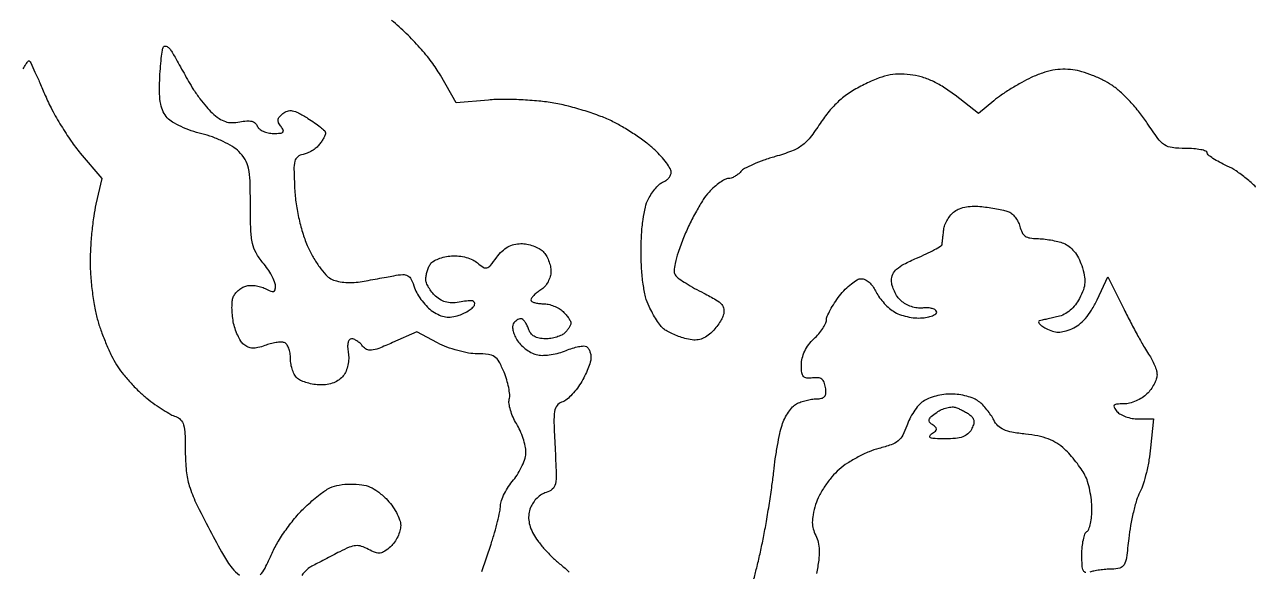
# Model space of a CAD drawing. Extents: x 0 to 102, y 0 to 135.
# Drawn here: x 51.09 to 71.76, y 93.36 to 102.6 of the extents above; entities that cross this region are included whole.
import ezdxf

# ---------------------------------------------------------------- set-up
doc = ezdxf.new("R2010")
doc.units = 0
doc.header["$MEASUREMENT"] = 0

msp = doc.modelspace()

# ---------------------------------------------------------------- linework, layer by layer
for points in [[(71.889662, 99.853006, 0.021827), (71.724432, 99.998744, 0.022092), (71.55291, 100.125116, 0.041817), (71.402935, 100.208459, -0.016439), (71.273085, 100.272229, -0.023961), (71.163562, 100.337478, -0.02122), (71.081381, 100.397101, -0.229066), (71.064, 100.433049, 0.324699), (71.043682, 100.461038, 0.03041), (70.956355, 100.483723, 0.029918), (70.838015, 100.49962, 0.018431), (70.697548, 100.5048, -0.030602), (70.474096, 100.518489, -0.116597), (70.343986, 100.56665, -0.088927), (70.231018, 100.674894, -0.013603), (70.053823, 100.932704, 0.025541), (69.924042, 101.112197, 0.01876), (69.763081, 101.297725, 0.019052), (69.597057, 101.462153, 0.039486), (69.453425, 101.574443, 0.031147), (69.305492, 101.659602, 0.021105), (69.127694, 101.738544, 0.021308), (68.948752, 101.800445, 0.039295), (68.798305, 101.832807, 0.038319), (68.62543, 101.842625, 0.040874), (68.456854, 101.825444, 0.038001), (68.283073, 101.779355, 0.026142), (68.094306, 101.702317, 0.016743), (67.932823, 101.619631, 0.011438), (67.754914, 101.515489, 0.011539), (67.587837, 101.407087, 0.022747), (67.461321, 101.312081), (67.200342, 101.096864), (66.80706, 101.403267, 0.024181), (66.609585, 101.54232, 0.034015), (66.420276, 101.645041, 0.037392), (66.234353, 101.713837, 0.041877), (66.047149, 101.750995, 0.034939), (65.845126, 101.759564, 0.048455), (65.665392, 101.737109, 0.042337), (65.476077, 101.677353, 0.019665), (65.24162, 101.569911, 0.028923), (65.023786, 101.443197, 0.037293), (64.840857, 101.30145, 0.037003), (64.679929, 101.13316, 0.027799), (64.528209, 100.926589, -0.021476), (64.358231, 100.68892, -0.068238), (64.21839, 100.55312, -0.068079), (64.046977, 100.459805, -0.021307), (63.768693, 100.367594, 0.015473), (63.575938, 100.30621, 0.018246), (63.397838, 100.235954, 0.017364), (63.253145, 100.166603, 0.099425), (63.187284, 100.113357, -0.05082), (63.142041, 100.06891, -0.042214), (63.085972, 100.031321, -0.043988), (63.028085, 100.005589, -0.082782), (62.977765, 99.9972, 0.125257), (62.920483, 99.982621, 0.028888), (62.835194, 99.929601, 0.028084), (62.741259, 99.855164, 0.024222), (62.651264, 99.767076, 0.04443), (62.554518, 99.642128, 0.015318), (62.437062, 99.44593, 0.015083), (62.320133, 99.220579, 0.016922), (62.22171, 98.996966, 0.012259), (62.128874, 98.747508, 0.032207), (62.07846, 98.563463, 0.044959), (62.063426, 98.431122, 0.180932), (62.089706, 98.355566, 0.067974), (62.144973, 98.304865, 0.011944), (62.262994, 98.227085, 0.012755), (62.406883, 98.142137, 0.011154), (62.561431, 98.060595, -0.014613), (62.768486, 97.949513, -0.080527), (62.866438, 97.869922, -0.155146), (62.902327, 97.789536, -0.105237), (62.89248, 97.688992, -0.052056), (62.858255, 97.610537, -0.027904), (62.801065, 97.52154, -0.027467), (62.731911, 97.43635, -0.038355), (62.660636, 97.368968, -0.05003), (62.564031, 97.305581, -0.078076), (62.469919, 97.273884, -0.073261), (62.366313, 97.271525, -0.038972), (62.240351, 97.297241, -0.019816), (62.138437, 97.330893, -0.017336), (62.034776, 97.373894, -0.01768), (61.943819, 97.419327, -0.048569), (61.884494, 97.459537, -0.057998), (61.83288, 97.513603, -0.016899), (61.766599, 97.607923, -0.016738), (61.698604, 97.72001, -0.017186), (61.638893, 97.835427, -0.050361), (61.581137, 97.997449, -0.02453), (61.53903, 98.213197, -0.02131), (61.512816, 98.471656, -0.014617), (61.5042, 98.766337, -0.014315), (61.51238, 99.051972, -0.020372), (61.537219, 99.304634, -0.023007), (61.575984, 99.51208, -0.061704), (61.627971, 99.652749, -0.030766), (61.684923, 99.748026, -0.029996), (61.75358, 99.836445, -0.031412), (61.823283, 99.90648, -0.089881), (61.881771, 99.941993, 0.069652), (61.931482, 99.969505, 0.063196), (61.973604, 100.010414, 0.06678), (62.002118, 100.057938, 0.102117), (62.0118, 100.104849, 0.135167), (61.995431, 100.164294, 0.023991), (61.931033, 100.26144, 0.02442), (61.842117, 100.370904, 0.019867), (61.73685, 100.479301, 0.027978), (61.600775, 100.594937, 0.013696), (61.415643, 100.727396, 0.013541), (61.215143, 100.854944, 0.019115), (61.02948, 100.956678, 0.025941), (60.823456, 101.04651, 0.013494), (60.558327, 101.138011, 0.013382), (60.280375, 101.217508, 0.019851), (60.032782, 101.270827, 0.019368), (59.777227, 101.305195, 0.011919), (59.474383, 101.326767, 0.011947), (59.173413, 101.333807, 0.020872), (58.92424, 101.323274), (58.379977, 101.277456), (58.113447, 101.743303, 0.03179), (57.966298, 101.966319, 0.020107), (57.768588, 102.207335, 0.01913), (57.537872, 102.447434, 0.019342), (57.290298, 102.668275, 0.007984)], [(58.815162, 93.3561), (58.969685, 93.8214, 0.009634), (59.029248, 94.013025, 0.010067), (59.08046, 94.204027, 0.009793), (59.1181, 94.370593, 0.043084), (59.129804, 94.470559, -0.078649), (59.146493, 94.558568, -0.029591), (59.195884, 94.674245, -0.028429), (59.265542, 94.79603, -0.030787), (59.3469, 94.905772, 0.037445), (59.427849, 95.018052, 0.031696), (59.496272, 95.147443, 0.032906), (59.54349, 95.273935, 0.072999), (59.5584, 95.375518, 0.054734), (59.547162, 95.477866, 0.025439), (59.511527, 95.606834, 0.024838), (59.459924, 95.73983, 0.031659), (59.398832, 95.8563, -0.032682), (59.340656, 95.96776, -0.032892), (59.297644, 96.085616, -0.034781), (59.274251, 96.19292, -0.100559), (59.278437, 96.268491, 0.086334), (59.28499, 96.34675, 0.026216), (59.268184, 96.465044, 0.025395), (59.235046, 96.59797, 0.025175), (59.188523, 96.727247, 0.026369), (59.104261, 96.90235, 0.117778), (59.028327, 96.986232, 0.121844), (58.924057, 97.025257, 0.029099), (58.737867, 97.035965, -0.044358), (58.589633, 97.049032, -0.023014), (58.408259, 97.090088, -0.022692), (58.224464, 97.149774, -0.031935), (58.067358, 97.220542), (57.718416, 97.405354), (57.305958, 97.224592, -0.010005), (57.072713, 97.127887, -0.064995), (56.949593, 97.097337, -0.141504), (56.867975, 97.111157, -0.118066), (56.799573, 97.166915, 0.043596), (56.756662, 97.214008, 0.04142), (56.705535, 97.253844, 0.044279), (56.654201, 97.281264, 0.100866), (56.611338, 97.29, 0.232926), (56.576425, 97.272803, 0.108177), (56.554359, 97.225917, 0.067586), (56.547738, 97.152074, 0.032454), (56.558242, 97.05735, -0.051902), (56.565692, 96.953507, -0.04478), (56.552421, 96.844909, -0.04611), (56.520882, 96.744117, -0.066847), (56.473888, 96.663708, -0.073829), (56.403835, 96.596993, -0.059178), (56.312101, 96.547426, -0.054805), (56.20417, 96.517825, -0.046684), (56.086296, 96.510167, -0.032585), (55.977098, 96.520415, -0.02897), (55.865686, 96.544936, -0.030112), (55.767955, 96.578933, -0.074575), (55.703235, 96.618067, -0.090597), (55.656803, 96.673488, -0.042955), (55.617754, 96.75845, -0.04069), (55.591145, 96.857036, -0.045604), (55.5822, 96.954909, 0.041196), (55.574523, 97.047926, 0.050472), (55.551645, 97.132045, 0.058718), (55.518106, 97.195888, 0.163442), (55.478183, 97.225972, 0.09181), (55.423013, 97.233671, 0.027215), (55.337864, 97.225224, 0.026309), (55.241335, 97.205062, 0.025609), (55.146565, 97.174735, -0.032769), (55.033273, 97.140258, -0.070128), (54.942416, 97.132071, -0.086146), (54.86521, 97.1495, -0.074847), (54.794132, 97.192427, -0.08079), (54.742474, 97.251702, -0.030896), (54.690444, 97.348353, -0.029612), (54.645872, 97.462302, -0.032062), (54.616447, 97.577757, -0.023473), (54.60003, 97.695526, -0.022276), (54.594341, 97.816395, -0.022868), (54.598981, 97.923606, -0.06947), (54.615413, 97.994523, -0.07482), (54.646812, 98.049905, -0.045741), (54.698477, 98.10464, -0.044773), (54.761062, 98.150593, -0.0592), (54.82542, 98.179766, -0.068781), (54.898535, 98.192316, -0.039815), (54.987782, 98.188123, -0.038984), (55.078385, 98.169335, -0.052298), (55.156004, 98.13771, 0.021775), (55.248101, 98.093466, 0.168582), (55.295041, 98.090161, 0.276647), (55.320689, 98.116756, 0.056931), (55.3284, 98.184261, 0.09761), (55.314604, 98.254257, 0.026889), (55.266272, 98.356133, 0.026088), (55.19785, 98.468007, 0.024614), (55.1169, 98.574428, -0.046891), (55.001717, 98.740716, -0.074368), (54.940214, 98.902339, -0.045499), (54.912333, 99.125631, -0.008321), (54.9054, 99.542236, 0.00775), (54.898995, 99.955425, 0.045043), (54.872717, 100.171501, 0.080948), (54.815332, 100.318323, 0.062899), (54.71006, 100.454031, 0.060515), (54.605015, 100.53632, 0.024743), (54.445153, 100.622444, 0.024043), (54.262339, 100.699006, 0.028278), (54.082554, 100.753045, -0.025003), (53.906228, 100.804789, -0.024121), (53.73377, 100.874407, -0.024862), (53.588194, 100.950495, -0.076122), (53.502075, 101.020604, -0.075204), (53.432836, 101.125042, -0.059508), (53.390623, 101.253963, -0.042976), (53.371427, 101.425161, -0.016551), (53.373183, 101.664516, -0.008428), (53.384045, 101.853904, -0.011154), (53.40068, 102.025834, -0.008677), (53.420145, 102.167953, -0.100361), (53.439519, 102.220455, -0.253716), (53.465373, 102.235267, -0.146382), (53.500893, 102.225537, -0.081695), (53.542338, 102.189106, -0.039943), (53.582568, 102.131155, -0.002649), (53.63167, 102.04573, -0.000842), (53.703958, 101.917912, -0.00084), (53.784042, 101.775191, -0.000935), (53.860817, 101.637222, 0.0202), (53.946311, 101.496617, 0.01432), (54.052908, 101.345825, 0.014487), (54.163188, 101.207471, 0.029498), (54.259006, 101.106843, 0.035282), (54.37692, 101.011418, 0.073897), (54.482281, 100.958913, 0.08018), (54.592617, 100.941699, 0.048073), (54.724886, 100.955147, -0.030522), (54.842186, 100.971243, -0.079468), (54.926843, 100.964179, -0.117223), (54.985055, 100.934224, -0.12458), (55.021992, 100.881855, 0.13296), (55.056471, 100.834643, 0.062563), (55.121347, 100.794806, 0.055485), (55.204418, 100.76775, 0.051047), (55.293804, 100.7586, 0.017342), (55.409833, 100.762626, 0.167418), (55.45458, 100.781603, 0.33839), (55.46091, 100.815367, 0.056426), (55.422316, 100.874275, -0.058544), (55.382469, 100.935659, -0.149197), (55.373967, 100.987483, -0.138913), (55.395744, 101.037634, -0.048124), (55.451868, 101.094152, -0.096913), (55.529933, 101.136748, -0.123973), (55.611415, 101.14161, -0.074176), (55.715633, 101.105309, -0.017581), (55.875911, 101.013876, -0.01391), (55.990264, 100.938728, -0.020027), (56.086719, 100.865515, -0.016307), (56.160124, 100.800884, -0.206947), (56.1744, 100.76787, -0.100851), (56.16782, 100.735578, -0.022411), (56.143336, 100.684483, -0.022408), (56.10913, 100.626962, -0.019968), (56.06865, 100.570406, -0.055598), (56.015806, 100.516153, -0.03613), (55.944262, 100.465588, -0.036139), (55.866218, 100.425869, -0.055803), (55.7937, 100.404463, 0.123694), (55.704157, 100.364294, 0.16749), (55.656581, 100.290245, 0.065204), (55.641016, 100.147948, 0.007538), (55.652712, 99.826276, 0.022638), (55.677599, 99.569692, 0.020567), (55.726062, 99.30796, 0.021087), (55.793985, 99.059038, 0.028503), (55.877358, 98.84121, 0.024637), (55.966484, 98.666533, 0.025222), (56.071725, 98.502881, 0.025993), (56.177167, 98.370853, 0.088612), (56.263191, 98.302957, 0.06367), (56.359699, 98.266164, 0.03446), (56.485194, 98.244859, 0.032636), (56.622994, 98.240168, 0.034509), (56.757646, 98.253707, 0.001262), (56.893647, 98.277295, 0.000821), (57.050609, 98.305191, 0.000826), (57.203663, 98.332914, 0.001574), (57.326592, 98.35579, -0.030367), (57.478566, 98.375105, -0.149355), (57.561755, 98.355556, -0.148291), (57.620138, 98.292763, -0.029799), (57.679558, 98.150244, 0.048116), (57.729368, 98.042088, 0.031738), (57.805731, 97.928333, 0.031896), (57.895017, 97.82621, 0.052187), (57.984004, 97.753611, 0.03938), (58.099014, 97.690584, 0.069854), (58.202614, 97.660443, 0.072014), (58.308313, 97.660458, 0.044487), (58.429452, 97.689184, 0.031758), (58.519952, 97.725882, 0.035395), (58.601704, 97.772636, 0.037998), (58.664513, 97.822011, 0.1274), (58.692761, 97.865582, 0.219289), (58.68837, 97.905339, 0.209658), (58.655138, 97.92885, 0.080792), (58.582591, 97.931838, 0.019334), (58.463102, 97.91271, -0.038986), (58.331908, 97.896963, -0.066786), (58.222328, 97.907055, -0.072519), (58.125574, 97.944582, -0.055251), (58.033304, 98.011178, -0.040114), (57.969535, 98.07894, -0.037509), (57.915809, 98.157492, -0.039755), (57.878943, 98.23471, -0.094167), (57.867695, 98.297162, -0.044262), (57.873629, 98.357471, -0.026607), (57.890717, 98.427381, -0.026516), (57.915318, 98.495632, -0.041379), (57.944248, 98.550972, -0.118558), (57.992718, 98.598008, -0.041724), (58.080529, 98.64053, -0.038593), (58.188657, 98.672846, -0.036505), (58.302503, 98.688924, -0.042379), (58.425878, 98.686779, -0.040047), (58.549556, 98.663999, -0.042347), (58.659522, 98.624252, -0.072507), (58.741167, 98.571198, 0.037241), (58.837485, 98.498498, 0.217383), (58.898778, 98.48961, 0.149824), (58.959468, 98.529505, 0.015566), (59.065473, 98.665895, -0.043269), (59.155313, 98.769148, -0.063474), (59.25164, 98.84109, -0.068245), (59.35731, 98.883103, -0.060611), (59.474813, 98.8974, -0.047906), (59.576726, 98.887613, -0.037606), (59.68386, 98.858348, -0.038753), (59.780155, 98.815426, -0.072283), (59.848457, 98.764457, -0.063562), (59.899384, 98.698627, -0.039129), (59.942348, 98.610424, -0.038706), (59.971652, 98.514908, -0.055133), (59.9814, 98.426774, -0.071909), (59.968915, 98.34041, -0.053031), (59.931856, 98.251044, -0.053307), (59.877135, 98.172008, -0.075256), (59.8122, 98.116367, 0.025323), (59.747422, 98.0712, 0.03201), (59.692702, 98.022866, 0.033519), (59.653599, 97.977945, 0.163755), (59.643, 97.94645, 0.264561), (59.657067, 97.921725, 0.058359), (59.703353, 97.901073, 0.046182), (59.769742, 97.886869, 0.02963), (59.848457, 97.8822, -0.054969), (59.936866, 97.872451, -0.038689), (60.032613, 97.843148, -0.039129), (60.120977, 97.800185, -0.063743), (60.186857, 97.749257, -0.021273), (60.23775, 97.693839, -0.025239), (60.280748, 97.63726, -0.025296), (60.311647, 97.586728, -0.125203), (60.3198, 97.554677, -0.108585), (60.313102, 97.524198, -0.030998), (60.289978, 97.481324, -0.029641), (60.257135, 97.434914, -0.027574), (60.21828, 97.39152, -0.085649), (60.163027, 97.35253, -0.036885), (60.078673, 97.319821, -0.035109), (59.981537, 97.29749, -0.038967), (59.885581, 97.29, -0.048538), (59.77975, 97.300298, -0.085695), (59.697977, 97.331543, -0.098647), (59.639021, 97.38458, -0.083746), (59.6007, 97.4592, 0.037198), (59.574706, 97.523961, 0.047565), (59.541063, 97.578698, 0.055496), (59.505238, 97.616614, 0.177548), (59.473092, 97.6284, 0.098513), (59.440809, 97.621977, 0.052401), (59.404861, 97.602456, 0.049281), (59.370962, 97.573864, 0.05457), (59.344601, 97.54008, 0.153751), (59.33253, 97.492502, 0.049704), (59.343954, 97.419855, 0.044128), (59.373695, 97.336704, 0.037103), (59.41905, 97.254828, 0.055523), (59.483827, 97.176498, 0.039563), (59.571725, 97.10398, 0.040079), (59.667946, 97.047524, 0.065495), (59.757598, 97.017846, 0.05763), (59.857111, 97.010493, 0.02763), (59.984787, 97.022869, 0.026956), (60.118182, 97.050712, 0.034602), (60.236796, 97.091188, -0.022973), (60.34561, 97.131166, -0.029007), (60.449545, 97.157501, -0.029532), (60.536463, 97.168962, -0.157697), (60.58234, 97.157698, -0.109278), (60.611406, 97.129442, -0.050869), (60.635823, 97.082563, -0.047002), (60.652383, 97.025957, -0.048257), (60.657884, 96.967757, -0.075361), (60.646553, 96.894105, -0.020684), (60.606803, 96.783304, -0.020414), (60.550727, 96.659939, -0.020012), (60.484435, 96.540719, -0.029151), (60.40716, 96.429156, -0.030165), (60.31825, 96.328674, -0.031641), (60.231034, 96.251739, -0.101297), (60.161823, 96.217648, 0.175697), (60.084413, 96.164276, 0.118758), (60.043956, 96.063838, 0.044253), (60.032909, 95.8738, 0.005513), (60.050047, 95.460203, -0.004686), (60.069444, 95.010079, -0.056399), (60.05577, 94.837327, -0.166114), (60.004472, 94.747917, -0.116753), (59.901185, 94.693059, 0.078163), (59.82405, 94.65937, 0.049174), (59.746562, 94.598475, 0.048109), (59.680362, 94.521506, 0.062796), (59.636796, 94.439581, 0.05485), (59.608808, 94.331654, 0.06323), (59.606911, 94.225398, 0.057314), (59.632203, 94.11384, 0.034964), (59.685776, 93.989679, 0.044899), (59.757632, 93.876828, 0.01862), (59.873392, 93.737695, 0.018244), (60.009298, 93.596885, 0.022425), (60.146404, 93.4762, -0.029753), (60.28875, 93.347152, -0.035403)], [(51.069623, 101.84917, -0.02867), (51.11392, 101.92809, -0.032219), (51.152149, 101.98017, -0.44016), (51.17311, 101.98109, -0.086749), (51.194817, 101.950186, -0.00221), (51.266892, 101.79502, -0.00465), (51.349244, 101.61117, -0.003149), (51.439813, 101.400215, 0.022762), (51.553917, 101.160802, 0.014048), (51.708491, 100.889803, 0.014081), (51.876686, 100.630042, 0.024446), (52.032498, 100.425784), (52.395907, 99.994804), (52.297053, 99.566548, 0.021157), (52.259095, 99.363201, 0.010423), (52.227238, 99.102067, 0.010323), (52.205386, 98.829163, 0.014816), (52.1982, 98.586716, 0.019017), (52.207446, 98.343715, 0.013027), (52.235586, 98.069085, 0.013148), (52.276617, 97.805563, 0.025818), (52.325473, 97.599121, 0.017343), (52.388044, 97.409473, 0.01207), (52.471165, 97.199853, 0.012192), (52.560793, 97.002361, 0.024527), (52.642723, 96.852196, 0.030463), (52.738776, 96.714592, 0.016528), (52.872267, 96.557184, 0.016411), (53.019188, 96.405437, 0.02489), (53.157374, 96.28449, 0.012975), (53.293545, 96.182416, 0.013161), (53.434197, 96.088042, 0.013044), (53.560666, 96.012478, 0.051334), (53.643824, 95.976344, -0.128899), (53.727111, 95.923695, -0.121548), (53.776109, 95.835848, -0.057073), (53.799828, 95.681885, -0.009708), (53.8056, 95.384621, 0.025085), (53.822049, 95.056971, 0.050519), (53.873718, 94.803734, 0.037151), (53.985676, 94.520546, 0.008372), (54.219246, 94.057872, 0.007273), (54.44851, 93.636999, 0.037096), (54.596142, 93.415308, 0.072243), (54.720185, 93.296247, 0.125629)], [(63.409905, 93.237173, 0.005559), (63.463218, 93.445298, 0.005774), (63.519479, 93.687658, 0.005516), (63.571034, 93.934966, 0.006009), (63.620642, 94.203803, 0.00405), (63.671079, 94.511732, 0.00408), (63.71503, 94.810428, 0.008085), (63.744114, 95.0481, -0.009678), (63.771062, 95.262646, -0.008274), (63.807554, 95.48755, -0.00836), (63.847537, 95.690919, -0.023422), (63.884532, 95.831299, -0.038223), (63.92925, 95.942959, -0.034493), (63.991785, 96.050602, -0.036213), (64.061678, 96.139251, -0.085045), (64.128014, 96.190849, -0.038556), (64.201184, 96.223029, -0.02337), (64.291863, 96.25014, -0.023344), (64.384942, 96.268728, -0.037625), (64.465522, 96.2748, 0.054659), (64.552709, 96.28436, 0.169955), (64.602231, 96.315071, 0.159626), (64.623601, 96.371433, 0.046762), (64.619134, 96.46515, 0.054676), (64.596122, 96.55515, 0.14226), (64.556457, 96.608181, 0.142311), (64.494567, 96.631707, 0.054729), (64.40175, 96.629032, -0.051962), (64.301572, 96.625592, -0.198364), (64.246734, 96.652839, -0.152816), (64.218671, 96.716581, -0.027867), (64.2114, 96.846935, -0.061971), (64.22568, 96.961709, -0.04949), (64.268052, 97.079071, -0.047291), (64.335179, 97.191086, -0.045586), (64.4229, 97.29, 0.026987), (64.50385, 97.37472, 0.029904), (64.572272, 97.464931, 0.031258), (64.620585, 97.548032, 0.116553), (64.6344, 97.606492, -0.104409), (64.647747, 97.669714, -0.020267), (64.699478, 97.775008, -0.020742), (64.77113, 97.894904, -0.017866), (64.855941, 98.014745, -0.029092), (64.95145, 98.125915, -0.033394), (65.055168, 98.219879, -0.035515), (65.152312, 98.286101, -0.132602), (65.223062, 98.3052, -0.118867), (65.285701, 98.290095, -0.059749), (65.353586, 98.244386, -0.0543), (65.416075, 98.177355, -0.053632), (65.462968, 98.098174, 0.046862), (65.514209, 98.008924, 0.027034), (65.591087, 97.911666, 0.026821), (65.679592, 97.821586, 0.040159), (65.76666, 97.753968, 0.055151), (65.868516, 97.702248, 0.034646), (65.9966, 97.663971, 0.034087), (66.132165, 97.643068, 0.045155), (66.256963, 97.643743, 0.029072), (66.361691, 97.659977, 0.054447), (66.442949, 97.686969, 0.087269), (66.490222, 97.719559, 0.327975), (66.4956, 97.75304, 0.160199), (66.465407, 97.78282, 0.057341), (66.407809, 97.803603, 0.049614), (66.334706, 97.813351, 0.040955), (66.256138, 97.809543, -0.070088), (66.168767, 97.810385, -0.043863), (66.069191, 97.834465, -0.043241), (65.973252, 97.876318, -0.059514), (65.896588, 97.930665, -0.056964), (65.83443, 98.001331, -0.041386), (65.781901, 98.09204, -0.042031), (65.746035, 98.18786, -0.068645), (65.7342, 98.27366, -0.105551), (65.75679, 98.379477, -0.105606), (65.820619, 98.466823, -0.063909), (65.942762, 98.55068, -0.016937), (66.1572, 98.651666, 0.009319), (66.319814, 98.725242, 0.014147), (66.458015, 98.795761, 0.008733), (66.568893, 98.85889, 0.229819), (66.58725, 98.886668, 0.003736), (66.591179, 98.918016, 0.000572), (66.598465, 98.980498, 0.000639), (66.606883, 99.054253, 0.000554), (66.615527, 99.13162, -0.064266), (66.635506, 99.21379, -0.041602), (66.678128, 99.302018, -0.041374), (66.735221, 99.382691, -0.060138), (66.798827, 99.442195, -0.072657), (66.884572, 99.487588, -0.041522), (66.998051, 99.517635, -0.038508), (67.126295, 99.530355, -0.036773), (67.257, 99.523601, -0.008042), (67.381207, 99.505942, -0.007185), (67.509553, 99.483689, -0.007226), (67.624289, 99.460371, -0.022157), (67.700953, 99.440037, -0.096916), (67.761352, 99.407292, -0.052905), (67.820552, 99.346856, -0.049926), (67.869743, 99.270041, -0.056035), (67.900475, 99.187861, 0.057508), (67.938099, 99.088144, 0.120346), (67.992143, 99.025928, 0.11051), (68.072122, 98.992498, 0.043973), (68.191264, 98.982, -0.026859), (68.298004, 98.976262, -0.016992), (68.421453, 98.95869, -0.017059), (68.54191, 98.93308, -0.029939), (68.6391, 98.902647, -0.076255), (68.732513, 98.849714, -0.054697), (68.818206, 98.765443, -0.049807), (68.890877, 98.655711, -0.041684), (68.945559, 98.527127, -0.027789), (68.989807, 98.362916, -0.068038), (68.998763, 98.238365, -0.070994), (68.973879, 98.119184, -0.032428), (68.910013, 97.973206, -0.047512), (68.839312, 97.863437, -0.050252), (68.750339, 97.771234, -0.053103), (68.649997, 97.703072, -0.068533), (68.545611, 97.664526, 0.000789), (68.450943, 97.643509, 0.000821), (68.357604, 97.622471, 0.000789), (68.276948, 97.60402, 0.003595), (68.230125, 97.592875, 0.360541), (68.217026, 97.575202, 0.170737), (68.22864, 97.547142, 0.062906), (68.273256, 97.508441, 0.024374), (68.343551, 97.466291, 0.043604), (68.453019, 97.41946, 0.07587), (68.550249, 97.403205, 0.069891), (68.653301, 97.416192, 0.031956), (68.781897, 97.460069, 0.069692), (68.897086, 97.527847, 0.046542), (69.007744, 97.633876, 0.040426), (69.111418, 97.775193, 0.028189), (69.20554, 97.949227), (69.388636, 98.338748), (69.662153, 97.785591, 0.005378), (69.777226, 97.559035, 0.005428), (69.896791, 97.335722, 0.005303), (70.005079, 97.143504, 0.021845), (70.076835, 97.030893, -0.030704), (70.130868, 96.942689, -0.026694), (70.176533, 96.844382, -0.027607), (70.208209, 96.750768, -0.067874), (70.218, 96.678976, -0.084934), (70.20608, 96.609308, -0.037019), (70.168297, 96.52307, -0.03526), (70.113549, 96.435243, -0.039392), (70.0488, 96.3594, -0.055588), (69.967756, 96.294619, -0.038751), (69.864131, 96.239902, -0.039127), (69.755049, 96.202522, -0.063064), (69.657741, 96.1902, 0.015561), (69.536454, 96.186424, 0.193794), (69.495716, 96.166993, 0.333054), (69.49223, 96.132197, 0.037417), (69.5412, 96.0633, 0.092566), (69.599783, 96.014607, 0.042627), (69.690543, 95.973677, 0.040272), (69.796283, 95.945779, 0.044393), (69.901709, 95.9364), (70.1569, 95.9364), (70.110167, 95.44995, -0.019195), (70.082431, 95.244458, -0.016128), (70.037735, 95.029278, -0.016431), (69.984067, 94.835291, -0.042484), (69.929218, 94.700974, 0.0434), (69.873848, 94.564668, 0.015665), (69.818462, 94.362807, 0.0154), (69.771309, 94.136772, 0.017682), (69.74065, 93.918424, -0.007942), (69.701307, 93.59221, -0.093169), (69.661003, 93.471282, -0.205307), (69.589491, 93.415976, -0.063413), (69.451467, 93.3984, 0.018873), (69.351749, 93.394635, 0.015732), (69.24631, 93.383316, 0.016021), (69.150404, 93.366809, 0.041004), (69.082819, 93.347049, -0.136018)], [(69.017003, 93.340709, -0.246193), (68.975243, 93.372927, -0.09414), (68.953976, 93.458658, -0.013859), (68.949, 93.638156, -0.022937), (68.955194, 93.773112, -0.029856), (68.973851, 93.895376, -0.030453), (69.000772, 93.991891, -0.17277), (69.0336, 94.0329, 0.171654), (69.066418, 94.073714, 0.0309), (69.093349, 94.168999, 0.030168), (69.112004, 94.289697, 0.023262), (69.1182, 94.422794, 0.029728), (69.109513, 94.568779, 0.022028), (69.083284, 94.728337, 0.022418), (69.04497, 94.877268, 0.045813), (68.999338, 94.988851, 0.030396), (68.937784, 95.091416, 0.015819), (68.849494, 95.211764, 0.015673), (68.750726, 95.330001, 0.023022), (68.656141, 95.426904, 0.049572), (68.528338, 95.524545, 0.046785), (68.38138, 95.597325, 0.041115), (68.206606, 95.648368, 0.025311), (67.994603, 95.680704, -0.018126), (67.768576, 95.711864, -0.061611), (67.626592, 95.755211, -0.09194), (67.531516, 95.82064, -0.081086), (67.461231, 95.918496, 0.033732), (67.412795, 96.00145, 0.021778), (67.346375, 96.090756, 0.021892), (67.273459, 96.172761, 0.038071), (67.20528, 96.233055, 0.066407), (67.122929, 96.279704, 0.029804), (67.004773, 96.319276, 0.028855), (66.873052, 96.346786, 0.03481), (66.747074, 96.356709, 0.037006), (66.619505, 96.348411, 0.028708), (66.48298, 96.321256, 0.029442), (66.357967, 96.280851, 0.059957), (66.267098, 96.232238, 0.06244), (66.190702, 96.163077, 0.030484), (66.111086, 96.058215, 0.029668), (66.040483, 95.937475, 0.037777), (65.990934, 95.818389, -0.042562), (65.924698, 95.663391, -0.100365), (65.845142, 95.566799, -0.084627), (65.725427, 95.499379, -0.024349), (65.521342, 95.437283, 0.037443), (65.356157, 95.382263, 0.022495), (65.169201, 95.293937, 0.022459), (64.990168, 95.188737, 0.036109), (64.849127, 95.081885, 0.037517), (64.726043, 94.95628, 0.027629), (64.60888, 94.800557, 0.028042), (64.512397, 94.637279, 0.04667), (64.452529, 94.48927, 0.02109), (64.408748, 94.317035, 0.052355), (64.395499, 94.187764, 0.066175), (64.410394, 94.077797, 0.055549), (64.453821, 93.968366, -0.067202), (64.496244, 93.853773, -0.049816), (64.51254, 93.719543, -0.037063), (64.503575, 93.550009, -0.015399), (64.467537, 93.323403, 0.015147)], [(55.068511, 93.299797, 0.078347), (55.151841, 93.415378, 0.012521), (55.271707, 93.667862, -0.032431), (55.378196, 93.870899, -0.020871), (55.526059, 94.091919, -0.02069), (55.694391, 94.303205, -0.02857), (55.863377, 94.47705, -0.016702), (56.08506, 94.667226, -0.055717), (56.246829, 94.769625, -0.071615), (56.404201, 94.82004, -0.041784), (56.602017, 94.8366, -0.034099), (56.785464, 94.824075, -0.064613), (56.928168, 94.785287, -0.064327), (57.056655, 94.711222, -0.033514), (57.196108, 94.589308, -0.036538), (57.291286, 94.4791, -0.03473), (57.371197, 94.354394, -0.03677), (57.426185, 94.233521, -0.088588), (57.4434, 94.13712, -0.068743), (57.431009, 94.047423, -0.04203), (57.393456, 93.947213, -0.041375), (57.338458, 93.852319, -0.056878), (57.273378, 93.778356, -0.034343), (57.173633, 93.699834, -0.119901), (57.097511, 93.671218, -0.119583), (57.016635, 93.680734, -0.034075), (56.900511, 93.733048, 0.045557), (56.781549, 93.783393, 0.097936), (56.683047, 93.794675, 0.078578), (56.574205, 93.768266, 0.021884), (56.414883, 93.693527, -0.000748), (56.292934, 93.6299, -0.000584), (56.160276, 93.561134, -0.00059), (56.036572, 93.497378, -0.00144), (55.945236, 93.450773, 0.075662), (55.863492, 93.392417, 0.030875), (55.771378, 93.291139, 0.029674)]]:
    msp.add_lwpolyline(points, format="xyb")
msp.add_lwpolyline([(66.822562, 96.128385, -0.022714), (66.883106, 96.10377, -0.014731), (66.950805, 96.07014, -0.014817), (67.015108, 96.033311, -0.027051), (67.064872, 95.998984, -0.086428), (67.10723, 95.952634, -0.123785), (67.124753, 95.900054, -0.099726), (67.116925, 95.836952, -0.04232), (67.083046, 95.758317, -0.094373), (67.022284, 95.683115, -0.089723), (66.937115, 95.63389, -0.063562), (66.815619, 95.606959, -0.023709), (66.640673, 95.599295, -0.009811), (66.469284, 95.603282, -0.077669), (66.391691, 95.618841, -0.428788), (66.379745, 95.646498, -0.147932), (66.411, 95.683895, 0.029763), (66.474491, 95.731208, 0.200433), (66.49208, 95.765389, 0.233213), (66.478867, 95.798605, 0.040295), (66.423534, 95.840968, -0.088805), (66.377162, 95.884169, -0.251687), (66.370745, 95.926481, -0.133027), (66.404767, 95.975459, -0.022045), (66.496696, 96.046086, -0.047013), (66.57868, 96.092707, -0.043957), (66.669775, 96.124443, -0.046983), (66.756075, 96.137794, -0.100418)], format="xyb", close=True)

doc.saveas('drawing.dxf')
